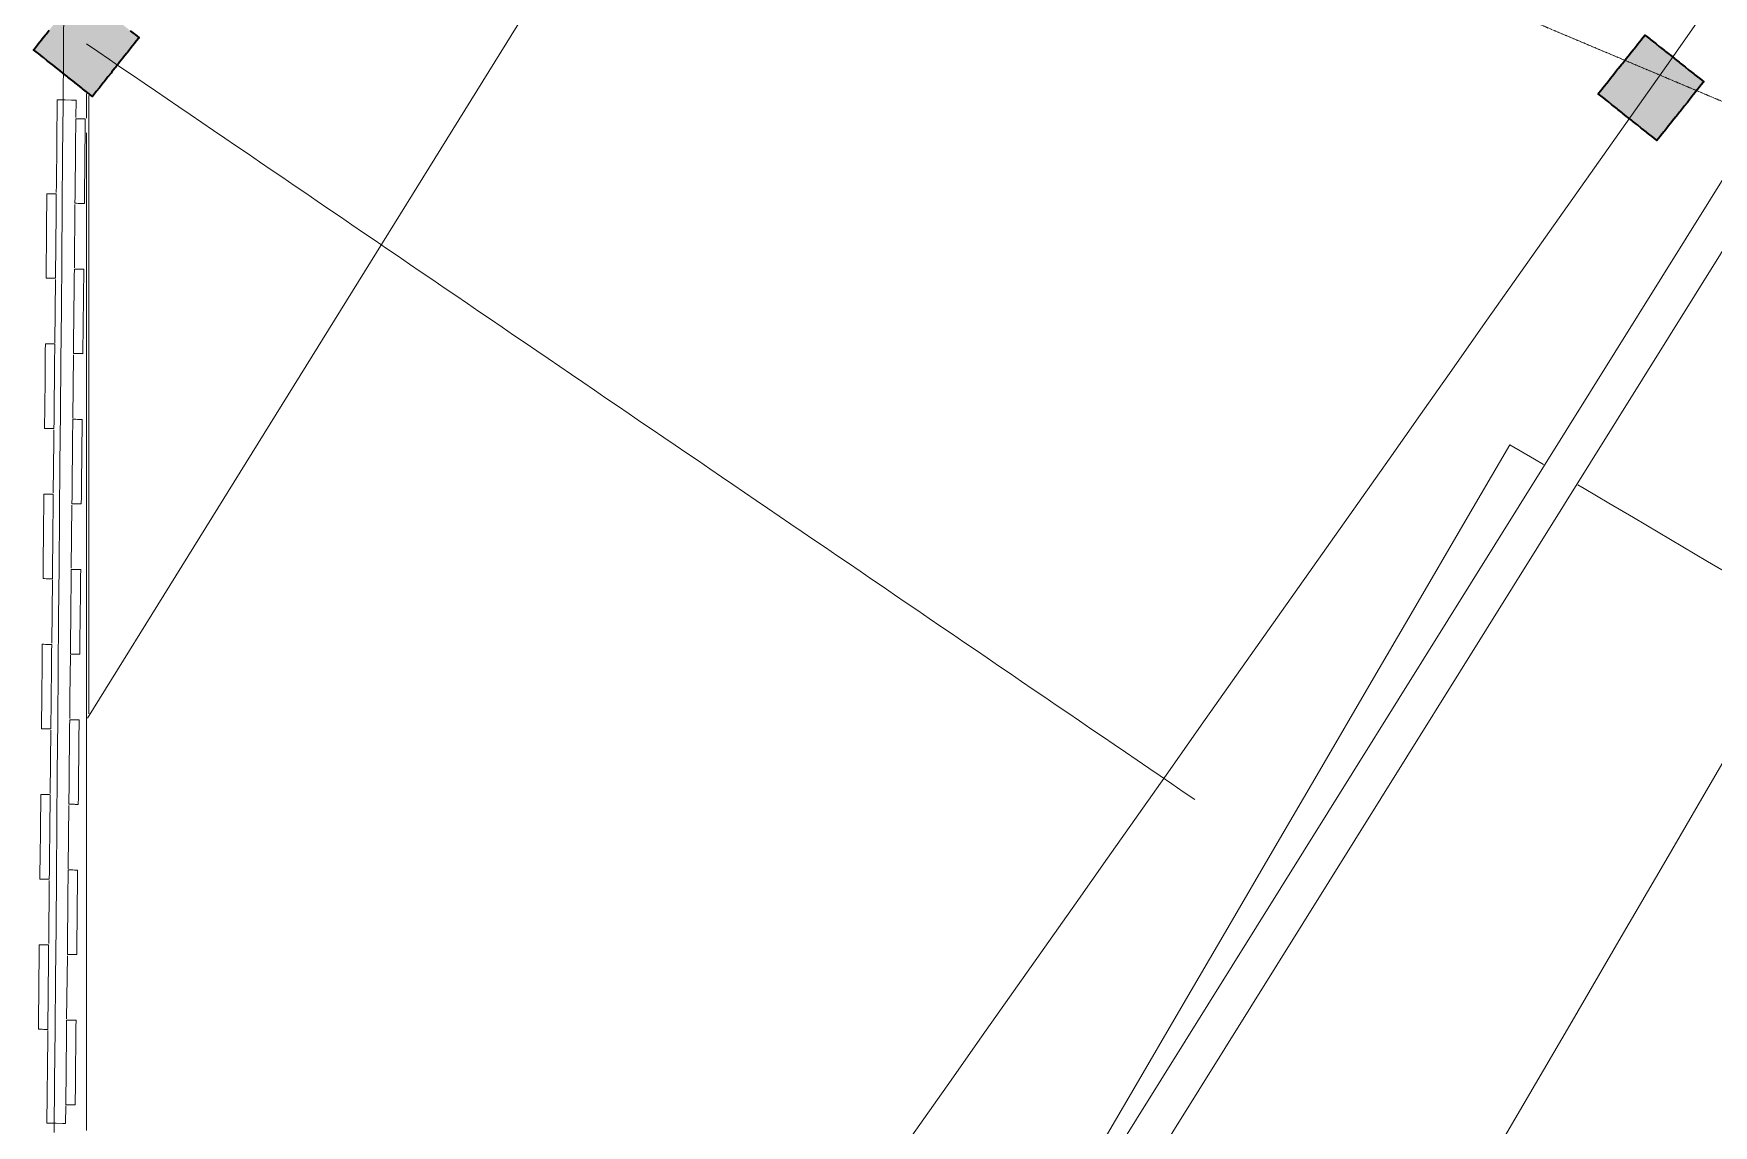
# Model space of a CAD drawing. Header units: millimetres. Extents: x -100577 to 287200, y -212120 to 238461.
# Drawn here: x 32215 to 34899, y 5719 to 7463 of the extents above; entities that cross this region are included whole.
import ezdxf

# ---------------------------------------------------------------- set-up
doc = ezdxf.new("R2010")
doc.units = ezdxf.units.MM
doc.linetypes.add('PHANTOM', pattern=[6.35, 3.175, -0.635, 0.635, -0.635, 0.635, -0.635])
for name, color, linetype, lineweight in [('01_切断（構造・壁）', 7, 'Continuous', 35), ('10_見えがかり', 7, 'Continuous', 13), ('20_上部（屋根の外形・梁）', 8, 'PHANTOM', 9), ('30_敷地・外構', 8, 'Continuous', 9)]:
    doc.layers.add(name, color=color, linetype=linetype, lineweight=lineweight)

msp = doc.modelspace()

# ---------------------------------------------------------------- hatches: boundary and pattern name
at = {"layer": '01_切断（構造・壁）'}
for points in [[(32222.7, 7431.2), (32221.1, 7432.5), (32214.9, 7437.5), (32216.1, 7439), (32221.1, 7445.3), (32222.3, 7446.8), (32227.3, 7453.1), (32228.6, 7454.7), (32233.5, 7460.9), (32234.8, 7462.5), (32239.8, 7468.8), (32241, 7470.3), (32246, 7476.6), (32247.2, 7478.1), (32252.2, 7484.4), (32253.5, 7486), (32258.4, 7492.2), (32259.7, 7493.8), (32264.7, 7500.1), (32265.9, 7501.6), (32270.9, 7507.9), (32272.1, 7509.5), (32277.1, 7515.7), (32278.4, 7517.3), (32283.3, 7523.5), (32284.6, 7525.1), (32289.6, 7531.4), (32291.1, 7530.1), (32297.4, 7525.1), (32299, 7523.9), (32305.2, 7518.9), (32306.8, 7517.7), (32313.1, 7512.7), (32314.6, 7511.4), (32320.9, 7506.5), (32322.4, 7505.2), (32328.7, 7500.2), (32330.3, 7499), (32336.5, 7494), (32338.1, 7492.8), (32344.4, 7487.8), (32345.9, 7486.5), (32352.2, 7481.6), (32353.7, 7480.3), (32360, 7475.3), (32361.6, 7474.1), (32367.8, 7469.1), (32369.4, 7467.9), (32375.7, 7462.9), (32377.2, 7461.6), (32383.5, 7456.7), (32382.2, 7455.1), (32377.3, 7448.8), (32376, 7447.3), (32371, 7441), (32369.8, 7439.4), (32364.8, 7433.2), (32363.6, 7431.6), (32358.6, 7425.4), (32357.3, 7423.8), (32352.4, 7417.5), (32351.1, 7416), (32346.1, 7409.7), (32344.9, 7408.1), (32339.9, 7401.9), (32338.7, 7400.3), (32333.7, 7394.1), (32332.4, 7392.5), (32327.5, 7386.2), (32326.2, 7384.7), (32321.2, 7378.4), (32320, 7376.8), (32315, 7370.6), (32313.8, 7369), (32308.8, 7362.7), (32307.2, 7364), (32301, 7369), (32299.4, 7370.2), (32293.1, 7375.2), (32291.6, 7376.4), (32285.3, 7381.4), (32283.7, 7382.7), (32277.5, 7387.7), (32275.9, 7388.9), (32269.7, 7393.9), (32268.1, 7395.1), (32261.8, 7400.1), (32260.3, 7401.3), (32254, 7406.3), (32252.4, 7407.6), (32246.2, 7412.6), (32244.6, 7413.8), (32238.4, 7418.8), (32236.8, 7420), (32230.5, 7425), (32229, 7426.2)], [(34722.9, 7360.9), (34721.4, 7362.1), (34715.1, 7367.1), (34716.4, 7368.7), (34721.3, 7374.9), (34722.6, 7376.5), (34727.6, 7382.8), (34728.8, 7384.3), (34733.8, 7390.6), (34735, 7392.1), (34740, 7398.4), (34741.3, 7400), (34746.2, 7406.2), (34747.5, 7407.8), (34752.5, 7414.1), (34753.7, 7415.6), (34758.7, 7421.9), (34759.9, 7423.4), (34764.9, 7429.7), (34766.2, 7431.3), (34771.1, 7437.5), (34772.4, 7439.1), (34777.4, 7445.4), (34778.6, 7446.9), (34783.6, 7453.2), (34784.8, 7454.8), (34789.8, 7461), (34791.4, 7459.8), (34797.6, 7454.8), (34799.2, 7453.5), (34805.5, 7448.6), (34807, 7447.3), (34813.3, 7442.3), (34814.9, 7441.1), (34821.1, 7436.1), (34822.7, 7434.9), (34828.9, 7429.9), (34830.5, 7428.6), (34836.8, 7423.7), (34838.3, 7422.4), (34844.6, 7417.4), (34846.2, 7416.2), (34852.4, 7411.2), (34854, 7410), (34860.2, 7405), (34861.8, 7403.7), (34868.1, 7398.8), (34869.6, 7397.5), (34875.9, 7392.5), (34877.5, 7391.3), (34883.7, 7386.3), (34882.5, 7384.7), (34877.5, 7378.5), (34876.3, 7376.9), (34871.3, 7370.7), (34870, 7369.1), (34865, 7362.8), (34863.8, 7361.3), (34858.8, 7355), (34857.6, 7353.4), (34852.6, 7347.2), (34851.4, 7345.6), (34846.4, 7339.4), (34845.1, 7337.8), (34840.1, 7331.5), (34838.9, 7330), (34833.9, 7323.7), (34832.7, 7322.1), (34827.7, 7315.9), (34826.5, 7314.3), (34821.5, 7308.1), (34820.2, 7306.5), (34815.2, 7300.2), (34814, 7298.7), (34809, 7292.4), (34807.5, 7293.6), (34801.2, 7298.6), (34799.6, 7299.9), (34793.4, 7304.8), (34791.8, 7306.1), (34785.5, 7311.1), (34784, 7312.3), (34777.7, 7317.3), (34776.2, 7318.5), (34769.9, 7323.5), (34768.3, 7324.8), (34762.1, 7329.7), (34760.5, 7331), (34754.2, 7336), (34752.7, 7337.2), (34746.4, 7342.2), (34744.8, 7343.4), (34738.6, 7348.4), (34737, 7349.7), (34730.8, 7354.6), (34729.2, 7355.9)]]:
    msp.add_hatch(color=7, dxfattribs=at).paths.add_polyline_path(points)

# ---------------------------------------------------------------- linework, layer by layer
for points in [[(32222.7, 7431.2), (32221.1, 7432.5), (32214.9, 7437.5), (32216.1, 7439), (32221.1, 7445.3), (32222.3, 7446.8), (32227.3, 7453.1), (32228.6, 7454.7), (32233.5, 7460.9), (32234.8, 7462.5), (32239.8, 7468.8)], [(32369.4, 7467.9), (32375.7, 7462.9), (32377.2, 7461.6), (32383.5, 7456.7), (32382.2, 7455.1), (32377.3, 7448.8), (32376, 7447.3), (32371, 7441), (32369.8, 7439.4), (32364.8, 7433.2), (32363.6, 7431.6), (32358.6, 7425.4), (32357.3, 7423.8), (32352.4, 7417.5), (32351.1, 7416), (32346.1, 7409.7), (32344.9, 7408.1), (32339.9, 7401.9), (32338.7, 7400.3), (32333.7, 7394.1), (32332.4, 7392.5), (32327.5, 7386.2), (32326.2, 7384.7), (32321.2, 7378.4), (32320, 7376.8), (32315, 7370.6), (32313.8, 7369), (32308.8, 7362.7), (32307.2, 7364), (32301, 7369), (32299.4, 7370.2), (32293.1, 7375.2), (32291.6, 7376.4), (32285.3, 7381.4), (32283.7, 7382.7), (32277.5, 7387.7), (32275.9, 7388.9), (32269.7, 7393.9), (32268.1, 7395.1), (32261.8, 7400.1), (32260.3, 7401.3), (32254, 7406.3), (32252.4, 7407.6), (32246.2, 7412.6), (32244.6, 7413.8), (32238.4, 7418.8), (32236.8, 7420), (32230.5, 7425), (32229, 7426.2), (32222.7, 7431.2)], [(34722.9, 7360.9), (34721.4, 7362.1), (34715.1, 7367.1), (34716.4, 7368.7), (34721.3, 7374.9), (34722.6, 7376.5), (34727.6, 7382.8), (34728.8, 7384.3), (34733.8, 7390.6), (34735, 7392.1), (34740, 7398.4), (34741.3, 7400), (34746.2, 7406.2), (34747.5, 7407.8), (34752.5, 7414.1), (34753.7, 7415.6), (34758.7, 7421.9), (34759.9, 7423.4), (34764.9, 7429.7), (34766.2, 7431.3), (34771.1, 7437.5), (34772.4, 7439.1), (34777.4, 7445.4), (34778.6, 7446.9), (34783.6, 7453.2), (34784.8, 7454.8), (34789.8, 7461), (34791.4, 7459.8), (34797.6, 7454.8), (34799.2, 7453.5), (34805.5, 7448.6), (34807, 7447.3), (34813.3, 7442.3), (34814.9, 7441.1), (34821.1, 7436.1), (34822.7, 7434.9), (34828.9, 7429.9), (34830.5, 7428.6), (34836.8, 7423.7), (34838.3, 7422.4), (34844.6, 7417.4), (34846.2, 7416.2), (34852.4, 7411.2), (34854, 7410), (34860.2, 7405), (34861.8, 7403.7), (34868.1, 7398.8), (34869.6, 7397.5), (34875.9, 7392.5), (34877.5, 7391.3), (34883.7, 7386.3), (34882.5, 7384.7), (34877.5, 7378.5), (34876.3, 7376.9), (34871.3, 7370.7), (34870, 7369.1), (34865, 7362.8), (34863.8, 7361.3), (34858.8, 7355), (34857.6, 7353.4), (34852.6, 7347.2), (34851.4, 7345.6), (34846.4, 7339.4), (34845.1, 7337.8), (34840.1, 7331.5), (34838.9, 7330), (34833.9, 7323.7), (34832.7, 7322.1), (34827.7, 7315.9), (34826.5, 7314.3), (34821.5, 7308.1), (34820.2, 7306.5), (34815.2, 7300.2), (34814, 7298.7), (34809, 7292.4), (34807.5, 7293.6), (34801.2, 7298.6), (34799.6, 7299.9), (34793.4, 7304.8), (34791.8, 7306.1), (34785.5, 7311.1), (34784, 7312.3), (34777.7, 7317.3), (34776.2, 7318.5), (34769.9, 7323.5), (34768.3, 7324.8), (34762.1, 7329.7), (34760.5, 7331), (34754.2, 7336), (34752.7, 7337.2), (34746.4, 7342.2), (34744.8, 7343.4), (34738.6, 7348.4), (34737, 7349.7), (34730.8, 7354.6), (34729.2, 7355.9), (34722.9, 7360.9)]]:
    msp.add_lwpolyline(points, dxfattribs=at)
at = {"layer": '10_見えがかり'}
for points in [[(32301.2, 6369.4), (35306.1, 11210.9)], [(32604.3, 3528.9), (35695.3, 8482.1)], [(35746.7, 8451.1), (32656.5, 3499.4), (32604.3, 3528.9)], [(32251.2, 7209.4), (32251.3, 7221.1), (32252.7, 7357.3), (32257.7, 7357.3), (32260.2, 7357.3), (32262.7, 7357.2), (32265.2, 7357.2), (32275.2, 7357.1), (32277.7, 7357.1), (32282.7, 7357), (32282.4, 7329.1)], [(32299.2, 7367.8), (32299.2, 7327.9)], [(32303.4, 6376.6), (32303.3, 7364.6)], [(32281.7, 7259.6), (32282, 7282.1), (32282.1, 7293.3), (32282.3, 7315.8), (32282.4, 7327.1), (32283.7, 7327.1), (32284.9, 7327.1), (32287.4, 7327), (32288.7, 7327), (32289.9, 7327), (32291.2, 7327), (32292.4, 7327), (32294.9, 7327), (32296.2, 7326.9), (32297.4, 7326.9), (32297.3, 7315.7), (32297.2, 7304.4), (32297.1, 7293.2), (32297, 7281.9), (32296.7, 7259.4), (32296.6, 7248.2), (32296.5, 7236.9), (32296.4, 7225.7), (32296.3, 7214.4), (32296.2, 7203.2), (32296, 7191.9), (32294.8, 7191.9), (32293.5, 7192), (32292.3, 7192), (32289.8, 7192), (32288.5, 7192), (32287.3, 7192), (32286, 7192), (32283.5, 7192.1), (32282.3, 7192.1), (32281, 7192.1), (32281.2, 7203.3), (32281.5, 7237.1), (32281.6, 7248.3), (32281.7, 7259.6)], [(32299.2, 7304.6), (32299.2, 6904), (32299.3, 5904.1), (32299.3, 5710.9)], [(32238.7, 7207.5), (32241.2, 7207.5), (32242.4, 7207.5), (32243.7, 7207.5), (32244.9, 7207.5), (32246.2, 7207.4), (32248.7, 7207.4), (32249.9, 7207.4), (32251.2, 7207.4), (32251.1, 7196.1), (32251, 7184.9), (32250.8, 7173.6), (32250.7, 7162.4), (32250.5, 7139.9), (32250.3, 7117.4), (32250.2, 7106.2), (32250, 7094.9), (32249.9, 7083.7), (32249.8, 7072.4), (32248.6, 7072.4), (32247.3, 7072.4), (32246.1, 7072.4), (32244.8, 7072.5), (32243.6, 7072.5), (32242.3, 7072.5), (32241.1, 7072.5), (32239.8, 7072.5), (32238.6, 7072.5), (32237.3, 7072.5), (32236.1, 7072.5), (32234.8, 7072.6), (32234.9, 7083.8), (32235, 7095.1), (32235.2, 7106.3), (32235.3, 7117.6), (32235.4, 7128.8), (32235.6, 7151.3), (32235.7, 7162.6), (32236.1, 7196.3), (32236.2, 7207.5), (32238.7, 7207.5)], [(32281, 7190.1), (32280, 7089.1)], [(32279.3, 7019.6), (32279.4, 7030.8), (32279.5, 7042.1), (32279.7, 7064.6), (32279.9, 7075.8), (32280, 7087.1), (32281.2, 7087.1), (32282.5, 7087.1), (32283.7, 7087.1), (32285, 7087), (32286.2, 7087), (32288.7, 7087), (32291.2, 7087), (32292.5, 7087), (32293.7, 7087), (32295, 7086.9), (32294.9, 7075.7), (32294.6, 7053.2), (32294.4, 7030.7), (32294.2, 7008.2), (32293.9, 6985.7), (32293.7, 6963.2), (32293.6, 6951.9), (32292.3, 6952), (32291.1, 6952), (32289.8, 6952), (32288.6, 6952), (32287.3, 6952), (32286.1, 6952), (32284.8, 6952), (32283.6, 6952.1), (32282.3, 6952.1), (32281.1, 6952.1), (32279.8, 6952.1), (32278.6, 6952.1), (32278.7, 6963.4), (32278.8, 6974.6), (32278.9, 6985.9), (32279, 6997.1), (32279.2, 7008.3), (32279.3, 7019.6)], [(32248.8, 6969.4), (32249.8, 7070.4)], [(32233.1, 6900.1), (32233.2, 6911.3), (32233.3, 6922.6), (32233.4, 6933.8), (32233.6, 6956.3), (32233.7, 6967.6), (32235, 6967.5), (32236.2, 6967.5), (32237.5, 6967.5), (32238.7, 6967.5), (32240, 6967.5), (32241.2, 6967.5), (32242.5, 6967.5), (32245, 6967.4), (32246.2, 6967.4), (32247.5, 6967.4), (32248.7, 6967.4), (32248.6, 6956.2), (32248.5, 6944.9), (32248.4, 6933.7), (32248.3, 6922.4), (32248.2, 6911.2), (32248.1, 6899.9), (32247.9, 6888.7), (32247.8, 6877.4), (32247.7, 6866.2), (32247.6, 6854.9), (32247.5, 6843.7), (32247.4, 6832.4), (32246.1, 6832.4), (32244.9, 6832.4), (32243.6, 6832.5), (32242.4, 6832.5), (32241.1, 6832.5), (32239.9, 6832.5), (32238.6, 6832.5), (32237.4, 6832.5), (32236.1, 6832.5), (32234.9, 6832.5), (32233.6, 6832.6), (32232.4, 6832.6), (32232.5, 6843.8), (32232.6, 6855.1), (32232.7, 6866.3), (32232.8, 6877.6), (32233.1, 6900.1)], [(32278.6, 6950.1), (32277.5, 6849.1)], [(32276.8, 6779.6), (32277.1, 6802.1), (32277.3, 6824.6), (32277.4, 6835.9), (32277.5, 6847.1), (32278.8, 6847.1), (32280, 6847.1), (32281.3, 6847.1), (32282.5, 6847.1), (32285, 6847), (32287.5, 6847), (32288.8, 6847), (32290, 6847), (32291.3, 6847), (32292.5, 6847), (32292.4, 6835.7), (32292.3, 6824.5), (32292.2, 6813.2), (32292.1, 6802), (32291.9, 6790.7), (32291.8, 6779.5), (32291.6, 6757), (32291.3, 6723.2), (32291.1, 6712), (32289.9, 6712), (32288.6, 6712), (32286.1, 6712), (32284.9, 6712), (32282.4, 6712.1), (32279.9, 6712.1), (32278.6, 6712.1), (32277.4, 6712.1), (32276.1, 6712.1), (32276.3, 6723.4), (32276.4, 6734.6), (32276.5, 6745.9), (32276.6, 6757.1), (32276.7, 6768.4), (32276.8, 6779.6)], [(32246.3, 6729.4), (32247.2, 6812.4), (32247.3, 6830.4)], [(34348.8, 6420.6), (34423.9, 6549.2), (34499, 6677.8), (34574.1, 6806.4), (34613.6, 6783.2), (34627.6, 6774.9)], [(34682.7, 6742.4), (34692.6, 6736.6), (34732, 6713.3), (34771.5, 6690), (34811, 6666.7), (34850.5, 6643.4), (34889.9, 6620.1), (34929.4, 6596.8)], [(32230.6, 6660.1), (32230.7, 6671.3), (32230.8, 6682.6), (32231.1, 6705.1), (32231.2, 6716.3), (32231.3, 6727.6), (32232.5, 6727.6), (32233.8, 6727.5), (32235, 6727.5), (32236.3, 6727.5), (32237.5, 6727.5), (32238.8, 6727.5), (32240, 6727.5), (32241.3, 6727.5), (32242.5, 6727.5), (32243.8, 6727.4), (32245, 6727.4), (32246.3, 6727.4), (32246.2, 6716.2), (32246.1, 6704.9), (32246, 6693.7), (32245.8, 6682.4), (32245.6, 6659.9), (32245.5, 6648.7), (32245.4, 6637.4), (32245.3, 6626.2), (32245.1, 6614.9), (32245, 6603.7), (32244.9, 6592.4), (32243.7, 6592.4), (32242.4, 6592.5), (32241.2, 6592.5), (32239.9, 6592.5), (32238.7, 6592.5), (32236.2, 6592.5), (32234.9, 6592.5), (32232.4, 6592.6), (32231.2, 6592.6), (32229.9, 6592.6), (32230, 6603.8), (32230.1, 6615.1), (32230.3, 6626.3), (32230.4, 6637.6), (32230.5, 6648.8), (32230.6, 6660.1)], [(32276.1, 6710.1), (32275.1, 6609.1)], [(32274.5, 6550.9), (32274.6, 6562.1), (32274.7, 6573.4), (32274.8, 6584.6), (32275, 6595.9), (32275.1, 6607.1), (32276.3, 6607.1), (32277.6, 6607.1), (32280.1, 6607.1), (32281.3, 6607.1), (32283.8, 6607), (32285.1, 6607), (32287.6, 6607), (32288.8, 6607), (32290.1, 6607), (32290, 6595.7), (32289.8, 6584.5), (32289.7, 6573.2), (32289.6, 6562), (32289.4, 6539.5), (32289.3, 6528.2), (32289.1, 6517), (32289, 6505.7), (32288.9, 6494.5), (32288.8, 6483.2), (32288.7, 6472), (32287.4, 6472), (32286.2, 6472), (32284.9, 6472), (32283.7, 6472), (32282.4, 6472), (32279.9, 6472.1), (32278.7, 6472.1), (32277.4, 6472.1), (32276.2, 6472.1), (32274.9, 6472.1), (32273.7, 6472.1), (32273.8, 6483.4), (32273.9, 6494.6), (32274, 6505.9), (32274.2, 6517.1), (32274.5, 6550.9)], [(32243.9, 6489.4), (32244.4, 6539.9), (32244.9, 6590.4)], [(32231.3, 6487.6), (32233.8, 6487.5), (32236.3, 6487.5), (32238.8, 6487.5), (32240.1, 6487.5), (32241.3, 6487.5), (32242.6, 6487.4), (32243.8, 6487.4), (32243.7, 6476.2), (32243.6, 6464.9), (32243.5, 6453.7), (32243.4, 6442.4), (32243.3, 6431.2), (32243.2, 6419.9), (32243, 6408.7), (32242.9, 6397.4), (32242.8, 6386.2), (32242.6, 6363.7), (32242.5, 6352.4), (32241.2, 6352.5), (32240, 6352.5), (32236.2, 6352.5), (32233.7, 6352.5), (32231.2, 6352.6), (32230, 6352.6), (32228.7, 6352.6), (32227.5, 6352.6), (32227.6, 6363.8), (32227.7, 6375.1), (32227.8, 6386.3), (32227.9, 6397.6), (32228, 6408.8), (32228.2, 6420.1), (32228.4, 6442.6), (32228.5, 6453.8), (32228.6, 6465.1), (32228.7, 6476.3), (32228.8, 6487.6), (32231.3, 6487.6)], [(32273.7, 6470.1), (32273, 6403.4), (32272.6, 6369.1)], [(33681.1, 5258.3), (33672.7, 5263.2), (33747.8, 5391.8), (33822.9, 5520.4), (33898.1, 5649), (33973.2, 5777.6), (34048.3, 5906.2), (34123.4, 6034.8), (34198.5, 6163.4), (34273.7, 6292), (34348.8, 6420.6)], [(34972.9, 6398.7), (34898, 6270.4), (34823.1, 6142.2), (34748.2, 6013.9), (34673.3, 5885.7), (34523.4, 5629.1), (34448.5, 5500.9), (34298.7, 5244.4), (34223.8, 5116.1), (34148.8, 4987.8), (34109.2, 5010.8), (34069.5, 5033.7), (34029.8, 5056.7), (33990.1, 5079.6), (33950.4, 5102.6), (33910.8, 5125.5), (33871.1, 5148.4), (33831.4, 5171.4), (33791.7, 5194.3), (33752.1, 5217.3), (33736.5, 5226.3)], [(32275.1, 6367.1), (32276.4, 6367.1), (32277.6, 6367.1), (32280.1, 6367.1), (32281.4, 6367), (32282.6, 6367), (32283.9, 6367), (32285.1, 6367), (32286.4, 6367), (32287.6, 6367), (32287.5, 6355.7), (32287.4, 6344.5), (32287.3, 6333.2), (32287.2, 6322), (32286.9, 6299.5), (32286.8, 6288.2), (32286.7, 6277), (32286.5, 6254.5), (32286.4, 6243.2), (32286.2, 6232), (32285, 6232), (32283.7, 6232), (32282.5, 6232), (32281.2, 6232), (32280, 6232.1), (32278.7, 6232.1), (32277.5, 6232.1), (32275, 6232.1), (32273.7, 6232.1), (32272.5, 6232.1), (32271.2, 6232.1), (32271.4, 6243.4), (32271.5, 6254.6), (32271.6, 6265.9), (32271.7, 6277.1), (32271.8, 6288.4), (32271.9, 6299.6), (32272.2, 6322.1), (32272.3, 6333.4), (32272.4, 6344.6), (32272.5, 6355.9), (32272.6, 6367.1), (32275.1, 6367.1)], [(32241.4, 6249.4), (32242.4, 6350.4)], [(32225.7, 6180.1), (32225.8, 6191.4), (32225.9, 6202.6), (32226.1, 6213.9), (32226.2, 6225.1), (32226.3, 6236.3), (32226.4, 6247.6), (32227.6, 6247.6), (32228.9, 6247.6), (32230.1, 6247.6), (32231.4, 6247.5), (32232.6, 6247.5), (32233.9, 6247.5), (32235.1, 6247.5), (32236.4, 6247.5), (32238.9, 6247.5), (32240.1, 6247.5), (32241.4, 6247.4), (32241.3, 6236.2), (32240.9, 6202.4), (32240.7, 6179.9), (32240.5, 6157.5), (32240.4, 6146.2), (32240.1, 6123.7), (32240, 6112.5), (32238.8, 6112.5), (32236.3, 6112.5), (32235, 6112.5), (32233.8, 6112.5), (32231.3, 6112.5), (32230, 6112.6), (32228.8, 6112.6), (32226.3, 6112.6), (32225, 6112.6), (32225.1, 6123.9), (32225.4, 6146.4), (32225.5, 6157.6), (32225.7, 6180.1)], [(32271.2, 6230.1), (32270.2, 6130.9), (32270.2, 6129.1)], [(32272.7, 6127.1), (32275.2, 6127.1), (32276.4, 6127.1), (32277.7, 6127.1), (32280.2, 6127), (32281.4, 6127), (32282.7, 6127), (32283.9, 6127), (32285.2, 6127), (32285.1, 6115.7), (32284.9, 6104.5), (32284.8, 6093.2), (32284.7, 6082), (32284.5, 6059.5), (32284.4, 6048.2), (32284.3, 6037), (32284.1, 6025.7), (32284, 6014.5), (32283.9, 6003.2), (32283.8, 5992), (32282.5, 5992), (32281.3, 5992), (32280, 5992), (32278.8, 5992.1), (32277.5, 5992.1), (32276.3, 5992.1), (32275, 5992.1), (32273.8, 5992.1), (32272.5, 5992.1), (32271.3, 5992.1), (32270, 5992.1), (32268.8, 5992.2), (32268.9, 6003.4), (32269, 6014.7), (32269.1, 6025.9), (32269.3, 6037.2), (32269.4, 6048.4), (32269.5, 6059.6), (32269.7, 6082.1), (32269.8, 6093.4), (32270.1, 6115.9), (32270.2, 6127.1), (32272.7, 6127.1)], [(32239, 6009.5), (32240, 6110.5)], [(32223.4, 5951.4), (32223.5, 5962.6), (32223.6, 5973.9), (32223.8, 5996.4), (32223.9, 6007.6), (32225.2, 6007.6), (32226.4, 6007.6), (32227.7, 6007.6), (32230.2, 6007.5), (32231.4, 6007.5), (32232.7, 6007.5), (32233.9, 6007.5), (32236.4, 6007.5), (32237.7, 6007.5), (32238.9, 6007.5), (32238.8, 5996.2), (32238.7, 5985), (32238.5, 5962.5), (32238.4, 5951.2), (32238.3, 5940), (32238, 5917.5), (32237.9, 5906.2), (32237.8, 5895), (32237.7, 5883.7), (32237.6, 5872.5), (32236.3, 5872.5), (32233.8, 5872.5), (32232.6, 5872.5), (32231.3, 5872.5), (32228.8, 5872.6), (32227.6, 5872.6), (32225.1, 5872.6), (32223.8, 5872.6), (32222.6, 5872.6), (32222.7, 5883.9), (32222.9, 5906.4), (32223, 5917.6), (32223.4, 5951.4)], [(32268.8, 5990.2), (32267.7, 5889.2)], [(32270.2, 5887.1), (32272.7, 5887.1), (32274, 5887.1), (32276.5, 5887.1), (32277.7, 5887.1), (32279, 5887), (32280.2, 5887), (32281.5, 5887), (32282.7, 5887), (32282.6, 5875.8), (32282.5, 5864.5), (32282.4, 5853.3), (32282.3, 5842), (32282, 5819.5), (32281.9, 5808.3), (32281.8, 5797), (32281.7, 5785.8), (32281.6, 5774.5), (32281.5, 5763.3), (32281.3, 5752), (32280.1, 5752), (32278.8, 5752), (32277.6, 5752.1), (32276.3, 5752.1), (32275.1, 5752.1), (32272.6, 5752.1), (32271.3, 5752.1), (32270.1, 5752.1), (32268.8, 5752.1), (32267.6, 5752.2), (32266.3, 5752.2), (32266.5, 5763.4), (32266.6, 5774.7), (32266.7, 5785.9), (32266.8, 5797.2), (32266.9, 5808.4), (32267, 5819.7), (32267.1, 5830.9), (32267.3, 5842.2), (32267.4, 5853.4), (32267.5, 5864.7), (32267.6, 5875.9), (32267.7, 5887.2), (32270.2, 5887.1)], [(32266.3, 5750.2), (32266, 5722.2), (32263.5, 5722.3), (32261, 5722.3), (32251, 5722.4), (32248.5, 5722.4), (32246, 5722.4), (32243.5, 5722.5), (32241, 5722.5), (32236, 5722.5), (32237.4, 5858.8), (32237.6, 5870.5)]]:
    msp.add_lwpolyline(points, dxfattribs=at)
at = {"layer": '20_上部（屋根の外形・梁）'}
msp.add_lwpolyline([(47488.3, 2047.6), (41085.8, 4749.4), (41085.8, 4749.4), (33755.5, 7843.6), (33755, 7843.9), (33086.6, 8156.4), (33085, 8157.3), (33081.9, 8159.3), (33081.4, 8159.7), (33081.7, 8160.3), (33728, 9168.4), (33728.2, 9168.6), (35324.2, 11715.1), (35324.6, 11715.6), (35325.2, 11715.3), (37092.1, 10618.7)], dxfattribs=at)
at = {"layer": '30_敷地・外構'}
for points in [[(32263.4, 7515.4), (32262.7, 7433.3), (32262, 7351.1), (32261.3, 7268.9), (32260.6, 7186.8), (32259.9, 7104.6), (32259.2, 7022.5), (32258.5, 6940.3), (32257.8, 6858.1), (32257, 6776), (32256.3, 6693.8), (32255.6, 6611.7), (32254.9, 6529.5), (32254.2, 6447.3), (32253.5, 6365.2), (32252.8, 6283), (32252.1, 6200.9), (32251.4, 6118.7), (32250.7, 6036.5), (32249.9, 5954.4), (32249.2, 5872.2), (32248.5, 5790.1), (32247.8, 5707.9)], [(34881, 7492.4), (34831, 7421.5), (34781, 7350.6), (34731, 7279.7), (34681, 7208.9), (34631, 7138), (34581, 7067.1), (34531, 6996.2), (34481, 6925.4), (34431, 6854.5), (34381, 6783.6), (34331, 6712.7), (34281, 6641.9), (34230.9, 6571), (34180.9, 6500.1), (34130.9, 6429.2), (34080.9, 6358.4), (34030.9, 6287.5), (33980.9, 6216.6), (33930.9, 6145.8), (33880.9, 6074.9), (33830.9, 6004), (33780.9, 5933.1), (33730.9, 5862.3), (33680.9, 5791.4), (33630.9, 5720.5), (33580.9, 5649.6)], [(32299.2, 7447.1), (32317.6, 7434.5), (32336.1, 7421.9), (32354.5, 7409.3), (32373, 7396.7), (32391.4, 7384.2), (32409.9, 7371.6), (32428.3, 7359), (32446.8, 7346.4), (32465.3, 7333.9), (32483.7, 7321.3), (32502.2, 7308.7), (32520.6, 7296.1), (32539.1, 7283.6), (32557.5, 7271), (32576, 7258.4), (32594.4, 7245.8), (32612.9, 7233.2), (32631.3, 7220.7), (32649.8, 7208.1), (32668.2, 7195.5), (32686.7, 7182.9), (32705.1, 7170.4), (32723.6, 7157.8), (32742, 7145.2), (32760.5, 7132.6), (32778.9, 7120), (32797.4, 7107.5), (32815.8, 7094.9), (32834.3, 7082.3), (32852.7, 7069.7), (32871.2, 7057.2), (32889.7, 7044.6), (32908.1, 7032), (32926.6, 7019.4), (32945, 7006.9), (32963.5, 6994.3), (32981.9, 6981.7), (33000.4, 6969.1), (33018.8, 6956.5), (33037.3, 6944), (33055.7, 6931.4), (33074.2, 6918.8), (33092.6, 6906.2), (33111.1, 6893.7), (33129.5, 6881.1), (33148, 6868.5), (33166.4, 6855.9), (33184.9, 6843.3), (33203.3, 6830.8), (33221.8, 6818.2), (33240.2, 6805.6), (33258.7, 6793), (33277.2, 6780.5), (33295.6, 6767.9), (33314.1, 6755.3), (33332.5, 6742.7), (33351, 6730.2), (33369.4, 6717.6), (33387.9, 6705), (33406.3, 6692.4), (33424.8, 6679.8), (33443.2, 6667.3), (33461.7, 6654.7), (33480.1, 6642.1), (33498.6, 6629.5), (33517, 6617), (33535.5, 6604.4), (33553.9, 6591.8), (33572.4, 6579.2), (33590.8, 6566.7), (33609.3, 6554.1), (33627.7, 6541.5), (33646.2, 6528.9), (33664.6, 6516.3), (33683.1, 6503.8), (33701.6, 6491.2), (33720, 6478.6), (33738.5, 6466), (33756.9, 6453.5), (33775.4, 6440.9), (33793.8, 6428.3), (33812.3, 6415.7), (33830.7, 6403.1), (33849.2, 6390.6), (33867.6, 6378), (33886.1, 6365.4), (33904.5, 6352.8), (33923, 6340.3), (33941.4, 6327.7), (33959.9, 6315.1), (33978.3, 6302.5), (33996.8, 6290), (34015.2, 6277.4), (34033.7, 6264.8), (34052.1, 6252.2), (34070.6, 6239.6)]]:
    msp.add_lwpolyline(points, dxfattribs=at)

doc.saveas('drawing.dxf')
